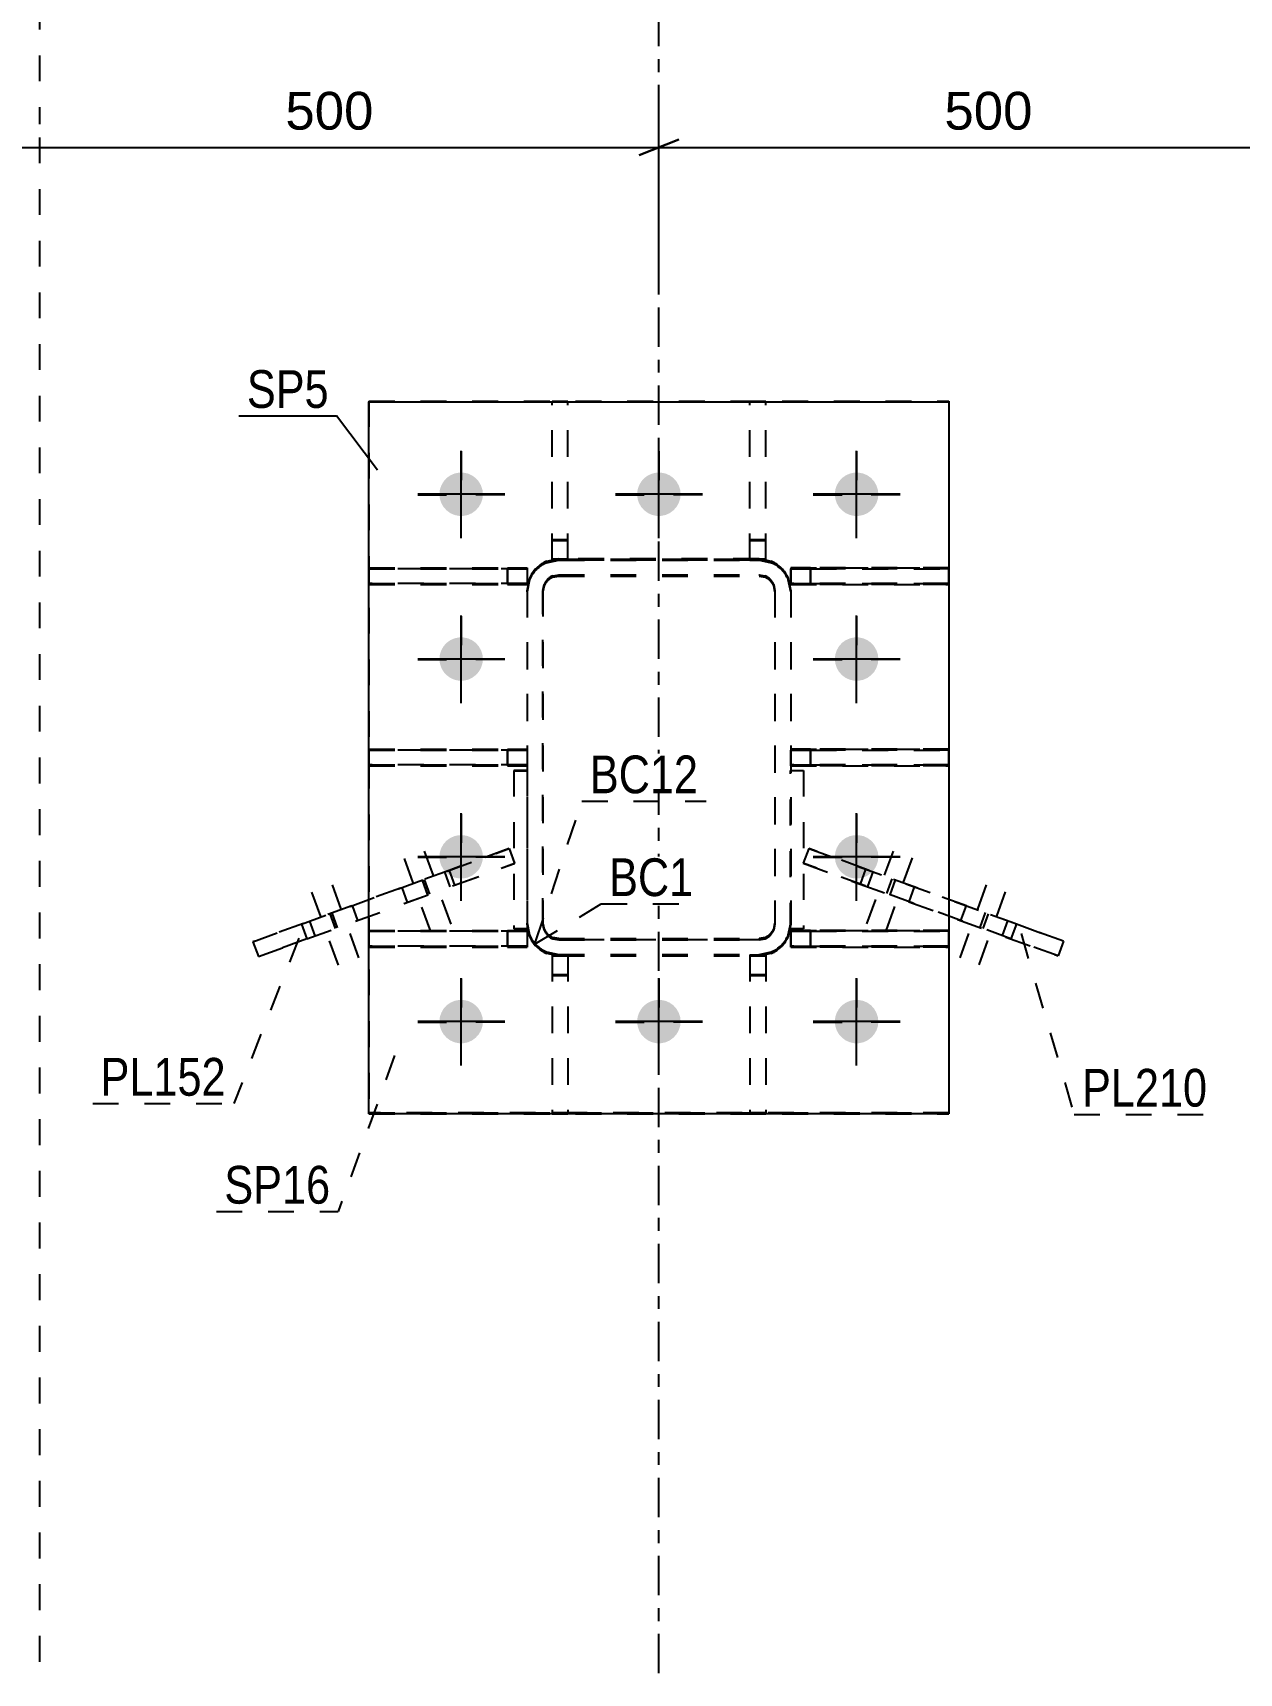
# Model space of a CAD drawing. Header units: millimetres. Extents: x -213 to 628, y -245 to 349.
# Drawn here: x 294.7 to 386.2, y 51 to 175.4 of the extents above; entities that cross this region are included whole.
import ezdxf

# ---------------------------------------------------------------- set-up
doc = ezdxf.new("R2010")
doc.units = ezdxf.units.MM
doc.linetypes.add('DXK_LINE_DOT2', pattern=[3.9198, 1.9599, -1.9599])
doc.linetypes.add('DXK_LINE_DOT3', pattern=[5.9187, 2.979, -0.9799, 0.9799, -0.9799])
doc.styles.add('Arial', font='arial.ttf', dxfattribs={"height": 0.2})
doc.styles.add('Arial Narrow', font='ARIALN.TTF', dxfattribs={"height": 0.2})

# ---------------------------------------------------------------- blocks, each defined once
blk = doc.blocks.new('Part-339279055-2179 - 2113')
at = {"color": 7, "linetype": 'DXK_LINE_DOT2'}
for p, q in [((334.09, 135.49), (334.09, 147.49)), ((334.09, 147.49), (335.29, 147.49)), ((335.29, 135.49), (335.29, 147.49)), ((334.09, 136.99), (335.29, 136.99)), ((334.09, 135.49), (335.29, 135.49)), ((335.29, 135.49), (334.09, 135.49)), ((334.09, 135.49), (334.09, 135.49)), ((335.29, 135.49), (335.29, 135.49))]:
    blk.add_line(p, q, dxfattribs=at)
blk = doc.blocks.new('Part-339279055-2183 - 2113')
at = {"color": 7, "linetype": 'DXK_LINE_DOT2'}
for p, q in [((334.09, 135.42), (334.09, 147.42)), ((335.29, 147.42), (334.09, 147.42)), ((335.29, 135.42), (335.29, 147.42)), ((334.09, 136.92), (335.29, 136.92)), ((334.09, 135.42), (334.09, 135.42)), ((334.09, 135.42), (335.29, 135.42)), ((334.09, 135.42), (335.29, 135.42)), ((335.29, 135.42), (335.29, 135.42))]:
    blk.add_line(p, q, dxfattribs=at)
blk = doc.blocks.new('Part-339279055-2188 - 2113')
at = {"color": 7, "linetype": 'DXK_LINE_DOT2'}
for p, q in [((295.19, 252.11), (295.19, 168.49)), ((295.19, 167.49), (295.19, 50.99))]:
    blk.add_line(p, q, dxfattribs=at)
at = {"color": 7, "linetype": 'DXK_LINE_DOT3'}
for p, q in [((342.19, 168.49), (342.19, 252.11)), ((342.19, 50.99), (342.19, 167.49))]:
    blk.add_line(p, q, dxfattribs=at)
blk = doc.blocks.new('Bolt-339279055-2189 - 2113')
at = {"linetype": 'Continuous'}
for points in [[(325.54, 140.42), (325.57, 140.77), (325.68, 141.09), (325.85, 141.39), (326.08, 141.65), (326.36, 141.85), (326.68, 141.99), (327.01, 142.06), (327.36, 142.06), (327.7, 141.99), (328.01, 141.85), (328.29, 141.65), (328.52, 141.39), (328.69, 141.09), (328.8, 140.77), (328.84, 140.42), (328.8, 140.08), (328.69, 139.75), (328.52, 139.45), (328.29, 139.2), (328.01, 138.99), (327.7, 138.85), (327.36, 138.78), (327.01, 138.78), (326.68, 138.85), (326.36, 138.99), (326.08, 139.2), (325.85, 139.45), (325.68, 139.75), (325.57, 140.08)], [(340.54, 140.42), (340.57, 140.77), (340.68, 141.09), (340.85, 141.39), (341.08, 141.65), (341.36, 141.85), (341.68, 141.99), (342.01, 142.06), (342.36, 142.06), (342.7, 141.99), (343.01, 141.85), (343.29, 141.65), (343.52, 141.39), (343.69, 141.09), (343.8, 140.77), (343.84, 140.42), (343.8, 140.08), (343.69, 139.75), (343.52, 139.45), (343.29, 139.2), (343.01, 138.99), (342.7, 138.85), (342.36, 138.78), (342.01, 138.78), (341.68, 138.85), (341.36, 138.99), (341.08, 139.2), (340.85, 139.45), (340.68, 139.75), (340.57, 140.08)], [(355.54, 140.42), (355.57, 140.77), (355.68, 141.09), (355.85, 141.39), (356.08, 141.65), (356.36, 141.85), (356.68, 141.99), (357.01, 142.06), (357.36, 142.06), (357.7, 141.99), (358.01, 141.85), (358.29, 141.65), (358.52, 141.39), (358.69, 141.09), (358.8, 140.77), (358.84, 140.42), (358.8, 140.08), (358.69, 139.75), (358.52, 139.45), (358.29, 139.2), (358.01, 138.99), (357.7, 138.85), (357.36, 138.78), (357.01, 138.78), (356.68, 138.85), (356.36, 138.99), (356.08, 139.2), (355.85, 139.45), (355.68, 139.75), (355.57, 140.08)], [(325.54, 127.92), (325.57, 128.27), (325.68, 128.59), (325.85, 128.89), (326.08, 129.15), (326.36, 129.35), (326.68, 129.49), (327.01, 129.56), (327.36, 129.56), (327.7, 129.49), (328.01, 129.35), (328.29, 129.15), (328.52, 128.89), (328.69, 128.59), (328.8, 128.27), (328.84, 127.92), (328.8, 127.58), (328.69, 127.25), (328.52, 126.95), (328.29, 126.7), (328.01, 126.49), (327.7, 126.35), (327.36, 126.28), (327.01, 126.28), (326.68, 126.35), (326.36, 126.49), (326.08, 126.7), (325.85, 126.95), (325.68, 127.25), (325.57, 127.58)], [(355.54, 127.92), (355.57, 128.27), (355.68, 128.59), (355.85, 128.89), (356.08, 129.15), (356.36, 129.35), (356.68, 129.49), (357.01, 129.56), (357.36, 129.56), (357.7, 129.49), (358.01, 129.35), (358.29, 129.15), (358.52, 128.89), (358.69, 128.59), (358.8, 128.27), (358.84, 127.92), (358.8, 127.58), (358.69, 127.25), (358.52, 126.95), (358.29, 126.7), (358.01, 126.49), (357.7, 126.35), (357.36, 126.28), (357.01, 126.28), (356.68, 126.35), (356.36, 126.49), (356.08, 126.7), (355.85, 126.95), (355.68, 127.25), (355.57, 127.58)], [(325.54, 112.92), (325.57, 113.27), (325.68, 113.59), (325.85, 113.89), (326.08, 114.15), (326.36, 114.35), (326.68, 114.49), (327.01, 114.56), (327.36, 114.56), (327.7, 114.49), (328.01, 114.35), (328.29, 114.15), (328.52, 113.89), (328.69, 113.59), (328.8, 113.27), (328.84, 112.92), (328.8, 112.58), (328.69, 112.25), (328.52, 111.95), (328.29, 111.7), (328.01, 111.49), (327.7, 111.35), (327.36, 111.28), (327.01, 111.28), (326.68, 111.35), (326.36, 111.49), (326.08, 111.7), (325.85, 111.95), (325.68, 112.25), (325.57, 112.58)], [(355.54, 112.92), (355.57, 113.27), (355.68, 113.59), (355.85, 113.89), (356.08, 114.15), (356.36, 114.35), (356.68, 114.49), (357.01, 114.56), (357.36, 114.56), (357.7, 114.49), (358.01, 114.35), (358.29, 114.15), (358.52, 113.89), (358.69, 113.59), (358.8, 113.27), (358.84, 112.92), (358.8, 112.58), (358.69, 112.25), (358.52, 111.95), (358.29, 111.7), (358.01, 111.49), (357.7, 111.35), (357.36, 111.28), (357.01, 111.28), (356.68, 111.35), (356.36, 111.49), (356.08, 111.7), (355.85, 111.95), (355.68, 112.25), (355.57, 112.58)], [(325.54, 100.42), (325.57, 100.77), (325.68, 101.09), (325.85, 101.39), (326.08, 101.65), (326.36, 101.85), (326.68, 101.99), (327.01, 102.06), (327.36, 102.06), (327.7, 101.99), (328.01, 101.85), (328.29, 101.65), (328.52, 101.39), (328.69, 101.09), (328.8, 100.77), (328.84, 100.42), (328.8, 100.08), (328.69, 99.75), (328.52, 99.45), (328.29, 99.2), (328.01, 98.99), (327.7, 98.85), (327.36, 98.78), (327.01, 98.78), (326.68, 98.85), (326.36, 98.99), (326.08, 99.2), (325.85, 99.45), (325.68, 99.75), (325.57, 100.08)], [(340.54, 100.42), (340.57, 100.77), (340.68, 101.09), (340.85, 101.39), (341.08, 101.65), (341.36, 101.85), (341.68, 101.99), (342.01, 102.06), (342.36, 102.06), (342.7, 101.99), (343.01, 101.85), (343.29, 101.65), (343.52, 101.39), (343.69, 101.09), (343.8, 100.77), (343.84, 100.42), (343.8, 100.08), (343.69, 99.75), (343.52, 99.45), (343.29, 99.2), (343.01, 98.99), (342.7, 98.85), (342.36, 98.78), (342.01, 98.78), (341.68, 98.85), (341.36, 98.99), (341.08, 99.2), (340.85, 99.45), (340.68, 99.75), (340.57, 100.08)], [(355.54, 100.42), (355.57, 100.77), (355.68, 101.09), (355.85, 101.39), (356.08, 101.65), (356.36, 101.85), (356.68, 101.99), (357.01, 102.06), (357.36, 102.06), (357.7, 101.99), (358.01, 101.85), (358.29, 101.65), (358.52, 101.39), (358.69, 101.09), (358.8, 100.77), (358.84, 100.42), (358.8, 100.08), (358.69, 99.75), (358.52, 99.45), (358.29, 99.2), (358.01, 98.99), (357.7, 98.85), (357.36, 98.78), (357.01, 98.78), (356.68, 98.85), (356.36, 98.99), (356.08, 99.2), (355.85, 99.45), (355.68, 99.75), (355.57, 100.08)]]:
    blk.add_hatch(color=1, dxfattribs=at).paths.add_polyline_path(points)
at = {"color": 1, "linetype": 'Continuous'}
for p, q in [((327.19, 137.12), (327.19, 143.72)), ((342.19, 137.12), (342.19, 143.72)), ((357.19, 137.12), (357.19, 143.72)), ((330.49, 140.42), (323.89, 140.42)), ((345.49, 140.42), (338.89, 140.42)), ((360.49, 140.42), (353.89, 140.42)), ((327.19, 124.62), (327.19, 131.22)), ((357.19, 124.62), (357.19, 131.22)), ((330.49, 127.92), (323.89, 127.92)), ((360.49, 127.92), (353.89, 127.92)), ((327.19, 109.62), (327.19, 116.22)), ((357.19, 109.62), (357.19, 116.22)), ((330.49, 112.92), (323.89, 112.92)), ((360.49, 112.92), (353.89, 112.92)), ((327.19, 97.12), (327.19, 103.72)), ((342.19, 97.12), (342.19, 103.72)), ((357.19, 97.12), (357.19, 103.72)), ((330.49, 100.42), (323.89, 100.42)), ((345.49, 100.42), (338.89, 100.42)), ((360.49, 100.42), (353.89, 100.42))]:
    blk.add_line(p, q, dxfattribs=at)
blk = doc.blocks.new('Bolt-339279055-2191 - 2113')
at = {"color": 1, "linetype": 'Continuous'}
for p, q in [((327.19, 143.68), (327.19, 141.48)), ((342.19, 143.68), (342.19, 141.48)), ((357.19, 143.68), (357.19, 141.48)), ((323.89, 140.38), (326.08, 140.38)), ((330.49, 140.38), (328.29, 140.38)), ((338.89, 140.38), (341.08, 140.38)), ((345.49, 140.38), (343.29, 140.38)), ((353.89, 140.38), (356.08, 140.38)), ((360.49, 140.38), (358.29, 140.38)), ((327.19, 137.08), (327.19, 139.27)), ((342.19, 137.08), (342.19, 139.27)), ((357.19, 137.08), (357.19, 139.27)), ((327.19, 131.18), (327.19, 128.98)), ((357.19, 131.18), (357.19, 128.98)), ((323.89, 127.88), (326.08, 127.88)), ((330.49, 127.88), (328.29, 127.88)), ((353.89, 127.88), (356.08, 127.88)), ((360.49, 127.88), (358.29, 127.88)), ((327.19, 124.58), (327.19, 126.77)), ((357.19, 124.58), (357.19, 126.77)), ((327.19, 116.18), (327.19, 113.98)), ((357.19, 116.18), (357.19, 113.98)), ((323.89, 112.88), (326.08, 112.88)), ((330.49, 112.88), (328.29, 112.88)), ((353.89, 112.88), (356.08, 112.88)), ((360.49, 112.88), (358.29, 112.88)), ((327.19, 109.58), (327.19, 111.77)), ((357.19, 109.58), (357.19, 111.77)), ((327.19, 103.68), (327.19, 101.48)), ((342.19, 103.68), (342.19, 101.48)), ((357.19, 103.68), (357.19, 101.48)), ((323.89, 100.38), (326.08, 100.38)), ((330.49, 100.38), (328.29, 100.38)), ((338.89, 100.38), (341.08, 100.38)), ((345.49, 100.38), (343.29, 100.38)), ((353.89, 100.38), (356.08, 100.38)), ((360.49, 100.38), (358.29, 100.38)), ((327.19, 97.08), (327.19, 99.27)), ((342.19, 97.08), (342.19, 99.27)), ((357.19, 97.08), (357.19, 99.27))]:
    blk.add_line(p, q, dxfattribs=at)
blk = doc.blocks.new('Part-339279055-2206 - 2113')
at = {"color": 7, "linetype": 'DXK_LINE_DOT2'}
for p, q in [((352.19, 133.57), (352.19, 134.77)), ((352.19, 134.77), (353.69, 134.77)), ((364.19, 134.77), (352.19, 134.77)), ((353.69, 133.57), (353.69, 134.77)), ((353.69, 134.77), (364.19, 134.77)), ((364.19, 133.57), (364.19, 134.77)), ((353.69, 133.57), (352.19, 133.57)), ((352.19, 133.57), (352.19, 133.57)), ((352.19, 133.57), (364.19, 133.57)), ((364.19, 133.57), (353.69, 133.57))]:
    blk.add_line(p, q, dxfattribs=at)
blk = doc.blocks.new('Part-339279055-2211 - 2113')
at = {"color": 7, "linetype": 'DXK_LINE_DOT2'}
for p, q in [((332.19, 121.02), (320.19, 121.02)), ((320.19, 121.02), (330.69, 121.02)), ((320.19, 121.02), (320.19, 119.82)), ((330.69, 121.02), (332.19, 121.02)), ((330.69, 121.02), (330.69, 119.82)), ((332.19, 121.02), (332.19, 121.02)), ((332.19, 121.02), (332.19, 119.82)), ((320.19, 119.82), (332.19, 119.82)), ((320.19, 119.82), (330.69, 119.82)), ((330.69, 119.82), (332.19, 119.82))]:
    blk.add_line(p, q, dxfattribs=at)
blk = doc.blocks.new('Part-339279055-2216 - 2113')
at = {"color": 7, "linetype": 'DXK_LINE_DOT2'}
for p, q in [((334.59, 135.52), (333.67, 135.33)), ((333.67, 135.31), (334.59, 135.49)), ((334.59, 135.49), (334.59, 135.52)), ((349.79, 135.52), (334.59, 135.52)), ((334.59, 135.49), (349.79, 135.49)), ((349.79, 135.49), (349.79, 135.52)), ((350.29, 135.42), (349.79, 135.52)), ((349.79, 135.49), (350.71, 135.31)), ((350.71, 135.33), (350.29, 135.42)), ((332.37, 134.03), (332.19, 133.12)), ((332.19, 133.09), (332.37, 134.01)), ((333.39, 133.12), (333.48, 133.58)), ((333.48, 133.55), (333.39, 133.09)), ((333.48, 133.55), (333.48, 133.58)), ((334.13, 134.22), (334.59, 134.32)), ((334.59, 134.29), (334.13, 134.2)), ((334.59, 134.29), (334.59, 134.32)), ((334.59, 134.32), (349.79, 134.32)), ((334.59, 134.29), (349.79, 134.29)), ((349.79, 134.29), (349.79, 134.32)), ((349.79, 134.32), (350.25, 134.22)), ((350.25, 134.2), (349.79, 134.29)), ((350.9, 133.55), (350.9, 133.58)), ((350.9, 133.58), (350.99, 133.12)), ((350.99, 133.09), (350.9, 133.55)), ((352.19, 133.12), (352, 134.03)), ((352, 134.01), (352.19, 133.09)), ((332.19, 133.12), (332.19, 107.89)), ((333.39, 133.12), (333.39, 107.89)), ((350.99, 133.12), (350.99, 107.89)), ((352.19, 133.12), (352.19, 107.89)), ((332.19, 107.92), (332.37, 107)), ((332.37, 106.97), (332.19, 107.89)), ((333.48, 107.46), (333.39, 107.92)), ((333.39, 107.89), (333.48, 107.43)), ((350.99, 107.92), (350.9, 107.46)), ((350.9, 107.43), (350.99, 107.89)), ((352, 107), (352.19, 107.92)), ((352.19, 107.89), (352, 106.97)), ((332.37, 106.97), (332.37, 107)), ((334.59, 106.72), (334.13, 106.81)), ((334.13, 106.78), (334.59, 106.69)), ((334.59, 106.69), (334.59, 106.72)), ((334.59, 106.72), (349.79, 106.72)), ((334.59, 106.69), (349.79, 106.69)), ((350.25, 106.81), (349.79, 106.72)), ((349.79, 106.69), (350.25, 106.78)), ((349.79, 106.69), (349.79, 106.72)), ((352, 106.97), (352, 107)), ((333.67, 105.7), (334.59, 105.52)), ((334.59, 105.49), (333.67, 105.67)), ((334.59, 105.49), (334.59, 105.52)), ((334.59, 105.52), (349.79, 105.52)), ((334.59, 105.49), (349.79, 105.49)), ((349.79, 105.52), (350.71, 105.7)), ((350.29, 105.59), (349.79, 105.49)), ((349.79, 105.49), (349.79, 105.52)), ((350.71, 105.67), (350.29, 105.59))]:
    blk.add_line(p, q, dxfattribs=at)
at = {"color": 7, "linetype": 'DXK_LINE_DOT3'}
blk.add_line((342.19, 120.49), (342.19, 120.52), dxfattribs=at)
at = {"color": 7, "linetype": 'DXK_LINE_DOT2'}
for centre, radius, start, end in [((334.59, 133.12), 2.4, 112.5, 157.5), ((334.59, 133.09), 2.4, 112.5, 157.5), ((349.79, 133.12), 2.4, 22.5, 67.5), ((349.79, 133.09), 2.4, 22.5, 67.5), ((334.59, 133.12), 1.2, 112.5, 157.5), ((334.59, 133.09), 1.2, 112.5, 157.5), ((349.79, 133.12), 1.2, 22.5, 67.5), ((349.79, 133.09), 1.2, 22.5, 67.5), ((334.59, 107.92), 1.2, 202.5, 247.5), ((334.59, 107.89), 1.2, 202.5, 247.5), ((349.79, 107.92), 1.2, 292.5, 337.5), ((349.79, 107.89), 1.2, 292.5, 337.5), ((334.59, 107.92), 2.4, 202.5, 247.5), ((334.59, 107.89), 2.4, 202.5, 247.5), ((349.79, 107.92), 2.4, 292.5, 337.5), ((349.79, 107.89), 2.4, 292.5, 337.5)]:
    blk.add_arc(centre, radius, start, end, dxfattribs=at)
blk = doc.blocks.new('Part-339279055-2173 - 2113')
at = {"color": 7, "linetype": 'DXK_LINE_DOT2'}
for p, q in [((353.69, 134.84), (352.19, 134.84)), ((352.19, 134.84), (352.19, 134.84)), ((352.19, 134.84), (364.19, 134.84)), ((352.19, 134.84), (352.19, 133.64)), ((364.19, 134.84), (353.69, 134.84)), ((353.69, 134.84), (353.69, 133.64)), ((364.19, 134.84), (364.19, 133.64)), ((352.19, 133.64), (353.69, 133.64)), ((364.19, 133.64), (352.19, 133.64)), ((353.69, 133.64), (364.19, 133.64))]:
    blk.add_line(p, q, dxfattribs=at)
blk = doc.blocks.new('Part-339279055-2174 - 2113')
at = {"color": 7, "linetype": 'DXK_LINE_DOT2'}
for p, q in [((353.69, 107.34), (352.19, 107.34)), ((352.19, 107.34), (352.19, 107.34)), ((352.19, 107.34), (364.19, 107.34)), ((352.19, 107.34), (352.19, 106.14)), ((364.19, 107.34), (353.69, 107.34)), ((353.69, 107.34), (353.69, 106.14)), ((364.19, 107.34), (364.19, 106.14)), ((352.19, 106.14), (353.69, 106.14)), ((364.19, 106.14), (352.19, 106.14)), ((353.69, 106.14), (364.19, 106.14))]:
    blk.add_line(p, q, dxfattribs=at)
blk = doc.blocks.new('Part-339279055-2175 - 2113')
at = {"color": 7, "linetype": 'DXK_LINE_DOT2'}
for p, q in [((353.69, 121.09), (352.19, 121.09)), ((352.19, 121.09), (352.19, 121.09)), ((352.19, 121.09), (364.19, 121.09)), ((352.19, 121.09), (352.19, 119.89)), ((364.19, 121.09), (353.69, 121.09)), ((353.69, 121.09), (353.69, 119.89)), ((364.19, 121.09), (364.19, 119.89)), ((352.19, 119.89), (353.69, 119.89)), ((364.19, 119.89), (352.19, 119.89)), ((353.69, 119.89), (364.19, 119.89))]:
    blk.add_line(p, q, dxfattribs=at)
blk = doc.blocks.new('Part-339279055-2176 - 2113')
at = {"color": 7, "linetype": 'DXK_LINE_DOT2'}
for p, q in [((320.19, 133.64), (320.19, 134.84)), ((320.19, 134.84), (332.19, 134.84)), ((320.19, 134.84), (330.69, 134.84)), ((330.69, 133.64), (330.69, 134.84)), ((330.69, 134.84), (332.19, 134.84)), ((332.19, 134.84), (332.19, 133.64)), ((332.19, 133.64), (320.19, 133.64)), ((320.19, 133.64), (330.69, 133.64)), ((330.69, 133.64), (332.19, 133.64)), ((332.19, 133.64), (332.19, 133.64))]:
    blk.add_line(p, q, dxfattribs=at)
blk = doc.blocks.new('Part-339279055-2177 - 2113')
at = {"color": 7, "linetype": 'DXK_LINE_DOT2'}
for p, q in [((320.19, 106.14), (320.19, 107.34)), ((320.19, 107.34), (332.19, 107.34)), ((320.19, 107.34), (330.69, 107.34)), ((330.69, 106.14), (330.69, 107.34)), ((330.69, 107.34), (332.19, 107.34)), ((332.19, 107.34), (332.19, 106.14)), ((332.19, 106.14), (320.19, 106.14)), ((320.19, 106.14), (330.69, 106.14)), ((330.69, 106.14), (332.19, 106.14)), ((332.19, 106.14), (332.19, 106.14))]:
    blk.add_line(p, q, dxfattribs=at)
blk = doc.blocks.new('Part-339279055-2178 - 2113')
at = {"color": 7, "linetype": 'DXK_LINE_DOT2'}
for p, q in [((320.19, 119.89), (320.19, 121.09)), ((320.19, 121.09), (332.19, 121.09)), ((320.19, 121.09), (330.69, 121.09)), ((330.69, 119.89), (330.69, 121.09)), ((330.69, 121.09), (332.19, 121.09)), ((332.19, 121.09), (332.19, 119.89)), ((332.19, 119.89), (320.19, 119.89)), ((320.19, 119.89), (330.69, 119.89)), ((330.69, 119.89), (332.19, 119.89)), ((332.19, 119.89), (332.19, 119.89))]:
    blk.add_line(p, q, dxfattribs=at)
blk = doc.blocks.new('Part-339279055-2180 - 2113')
at = {"color": 7, "linetype": 'DXK_LINE_DOT2'}
for p, q in [((349.09, 135.49), (349.09, 147.49)), ((349.09, 147.49), (350.29, 147.49)), ((350.29, 135.49), (350.29, 147.49)), ((349.09, 136.99), (350.29, 136.99)), ((349.09, 135.49), (350.29, 135.49)), ((350.29, 135.49), (349.09, 135.49)), ((349.09, 135.49), (349.09, 135.49)), ((350.29, 135.49), (350.29, 135.49))]:
    blk.add_line(p, q, dxfattribs=at)
blk = doc.blocks.new('Part-339279055-2181 - 2113')
at = {"color": 7, "linetype": 'DXK_LINE_DOT2'}
for p, q in [((334.09, 105.49), (334.09, 105.49)), ((334.09, 105.49), (334.09, 93.49)), ((334.09, 105.49), (335.29, 105.49)), ((334.09, 105.49), (335.29, 105.49)), ((335.29, 105.49), (335.29, 105.49)), ((335.29, 105.49), (335.29, 93.49)), ((334.09, 103.99), (335.29, 103.99)), ((335.29, 93.49), (334.09, 93.49))]:
    blk.add_line(p, q, dxfattribs=at)
blk = doc.blocks.new('Part-339279055-2182 - 2113')
at = {"color": 7, "linetype": 'DXK_LINE_DOT2'}
for p, q in [((349.09, 105.49), (349.09, 105.49)), ((349.09, 105.49), (349.09, 93.49)), ((349.09, 105.49), (350.29, 105.49)), ((349.09, 105.49), (350.29, 105.49)), ((350.29, 105.49), (350.29, 105.49)), ((350.29, 105.49), (350.29, 93.49)), ((349.09, 103.99), (350.29, 103.99)), ((350.29, 93.49), (349.09, 93.49))]:
    blk.add_line(p, q, dxfattribs=at)
blk = doc.blocks.new('Part-339279055-2203 - 2113')
at = {"color": 7, "linetype": 'DXK_LINE_DOT2'}
for p, q in [((349.09, 135.42), (349.09, 147.42)), ((350.29, 147.42), (349.09, 147.42)), ((350.29, 135.42), (350.29, 147.42)), ((349.09, 136.92), (350.29, 136.92)), ((349.09, 135.42), (349.09, 135.42)), ((349.09, 135.42), (350.29, 135.42)), ((349.09, 135.42), (350.29, 135.42)), ((350.29, 135.42), (350.29, 135.42))]:
    blk.add_line(p, q, dxfattribs=at)
blk = doc.blocks.new('Part-339279055-2204 - 2113')
at = {"color": 7, "linetype": 'DXK_LINE_DOT2'}
for p, q in [((334.09, 105.42), (335.29, 105.42)), ((335.29, 105.42), (334.09, 105.42)), ((334.09, 105.42), (334.09, 105.42)), ((334.09, 105.42), (334.09, 93.42)), ((335.29, 105.42), (335.29, 105.42)), ((335.29, 105.42), (335.29, 93.42)), ((334.09, 103.92), (335.29, 103.92)), ((334.09, 93.42), (335.29, 93.42))]:
    blk.add_line(p, q, dxfattribs=at)
blk = doc.blocks.new('Part-339279055-2205 - 2113')
at = {"color": 7, "linetype": 'DXK_LINE_DOT2'}
for p, q in [((349.09, 105.42), (350.29, 105.42)), ((350.29, 105.42), (349.09, 105.42)), ((349.09, 105.42), (349.09, 105.42)), ((349.09, 105.42), (349.09, 93.42)), ((350.29, 105.42), (350.29, 105.42)), ((350.29, 105.42), (350.29, 93.42)), ((349.09, 103.92), (350.29, 103.92)), ((349.09, 93.42), (350.29, 93.42))]:
    blk.add_line(p, q, dxfattribs=at)
blk = doc.blocks.new('Part-339279055-2207 - 2113')
at = {"color": 7, "linetype": 'DXK_LINE_DOT2'}
for p, q in [((352.19, 106.07), (352.19, 107.27)), ((352.19, 107.27), (353.69, 107.27)), ((364.19, 107.27), (352.19, 107.27)), ((353.69, 106.07), (353.69, 107.27)), ((353.69, 107.27), (364.19, 107.27)), ((364.19, 106.07), (364.19, 107.27)), ((353.69, 106.07), (352.19, 106.07)), ((352.19, 106.07), (352.19, 106.07)), ((352.19, 106.07), (364.19, 106.07)), ((364.19, 106.07), (353.69, 106.07))]:
    blk.add_line(p, q, dxfattribs=at)
blk = doc.blocks.new('Part-339279055-2208 - 2113')
at = {"color": 7, "linetype": 'DXK_LINE_DOT2'}
for p, q in [((352.19, 119.82), (352.19, 121.02)), ((352.19, 121.02), (353.69, 121.02)), ((364.19, 121.02), (352.19, 121.02)), ((353.69, 119.82), (353.69, 121.02)), ((353.69, 121.02), (364.19, 121.02)), ((364.19, 119.82), (364.19, 121.02)), ((353.69, 119.82), (352.19, 119.82)), ((352.19, 119.82), (352.19, 119.82)), ((352.19, 119.82), (364.19, 119.82)), ((364.19, 119.82), (353.69, 119.82))]:
    blk.add_line(p, q, dxfattribs=at)
blk = doc.blocks.new('Part-339279055-2209 - 2113')
at = {"color": 7, "linetype": 'DXK_LINE_DOT2'}
for p, q in [((332.19, 134.77), (320.19, 134.77)), ((320.19, 134.77), (330.69, 134.77)), ((320.19, 134.77), (320.19, 133.57)), ((330.69, 134.77), (332.19, 134.77)), ((330.69, 134.77), (330.69, 133.57)), ((332.19, 134.77), (332.19, 134.77)), ((332.19, 134.77), (332.19, 133.57)), ((320.19, 133.57), (332.19, 133.57)), ((320.19, 133.57), (330.69, 133.57)), ((330.69, 133.57), (332.19, 133.57))]:
    blk.add_line(p, q, dxfattribs=at)
blk = doc.blocks.new('Part-339279055-2210 - 2113')
at = {"color": 7, "linetype": 'DXK_LINE_DOT2'}
for p, q in [((332.19, 107.27), (320.19, 107.27)), ((320.19, 107.27), (330.69, 107.27)), ((320.19, 107.27), (320.19, 106.07)), ((330.69, 107.27), (332.19, 107.27)), ((330.69, 107.27), (330.69, 106.07)), ((332.19, 107.27), (332.19, 107.27)), ((332.19, 107.27), (332.19, 106.07)), ((320.19, 106.07), (332.19, 106.07)), ((320.19, 106.07), (330.69, 106.07)), ((330.69, 106.07), (332.19, 106.07))]:
    blk.add_line(p, q, dxfattribs=at)
blk = doc.blocks.new('Part-339279055-2213 - 2113')
at = {"color": 7, "linetype": 'DXK_LINE_DOT2'}
for p, q in [((320.19, 147.49), (320.19, 93.49)), ((320.19, 147.49), (364.19, 147.49)), ((320.19, 147.49), (364.19, 147.49)), ((364.19, 147.49), (364.19, 93.49)), ((320.19, 93.49), (320.19, 93.49)), ((320.19, 93.49), (364.19, 93.49)), ((364.19, 93.49), (320.19, 93.49)), ((364.19, 93.49), (364.19, 93.49))]:
    blk.add_line(p, q, dxfattribs=at)
blk = doc.blocks.new('Part-339279055-2215 - 2113')
at = {"color": 2, "linetype": 'Continuous'}
for p, q in [((320.19, 93.42), (320.19, 147.42)), ((320.19, 147.42), (364.19, 147.42)), ((364.19, 147.42), (364.19, 93.42)), ((320.19, 93.42), (320.19, 93.42)), ((364.19, 93.42), (320.19, 93.42)), ((364.19, 93.42), (364.19, 93.42))]:
    blk.add_line(p, q, dxfattribs=at)
at = {"color": 7, "linetype": 'DXK_LINE_DOT2'}
for p, q in [((320.19, 147.42), (364.19, 147.42)), ((320.19, 93.42), (364.19, 93.42)), ((320.19, 93.42), (320.19, 93.42)), ((364.19, 93.42), (364.19, 93.42))]:
    blk.add_line(p, q, dxfattribs=at)
blk = doc.blocks.new('Part-339279055-2234 - 2113')
at = {"color": 7, "linetype": 'DXK_LINE_DOT2'}
for p, q in [((334.59, 135.42), (333.67, 135.24)), ((333.67, 135.23), (334.59, 135.41)), ((334.59, 135.42), (349.79, 135.42)), ((334.59, 135.41), (334.59, 135.42)), ((349.79, 135.41), (334.59, 135.41)), ((349.79, 135.42), (349.79, 135.41)), ((350.71, 135.24), (349.79, 135.42)), ((349.79, 135.41), (350.71, 135.23)), ((332.37, 133.94), (332.19, 133.02)), ((332.19, 133.01), (332.37, 133.93)), ((333.39, 133.02), (333.48, 133.48)), ((333.48, 133.47), (333.39, 133.01)), ((333.48, 133.47), (333.48, 133.48)), ((334.13, 134.13), (334.59, 134.22)), ((334.59, 134.21), (334.13, 134.12)), ((334.59, 134.22), (334.59, 134.21)), ((334.59, 134.22), (349.79, 134.22)), ((334.59, 134.21), (349.79, 134.21)), ((349.79, 134.21), (349.79, 134.22)), ((349.79, 134.22), (350.25, 134.13)), ((350.25, 134.12), (349.79, 134.21)), ((350.9, 133.47), (350.9, 133.48)), ((350.9, 133.48), (350.99, 133.02)), ((350.99, 133.01), (350.9, 133.47)), ((352.19, 133.02), (352, 133.94)), ((352, 133.93), (352.19, 133.01)), ((332.19, 133.02), (332.19, 107.81)), ((333.39, 133.01), (333.39, 133.02)), ((333.39, 107.81), (333.39, 133.02)), ((350.99, 133.01), (350.99, 133.02)), ((350.99, 133.02), (350.99, 107.81)), ((352.19, 133.02), (352.19, 107.81)), ((332.19, 107.82), (332.37, 106.9)), ((332.37, 106.9), (332.19, 107.81)), ((333.39, 107.82), (333.39, 107.81)), ((333.48, 107.36), (333.39, 107.82)), ((333.39, 107.81), (333.48, 107.35)), ((350.99, 107.82), (350.9, 107.36)), ((350.9, 107.35), (350.99, 107.81)), ((350.99, 107.81), (350.99, 107.82)), ((352, 106.9), (352.19, 107.82)), ((352.19, 107.81), (352, 106.9)), ((332.37, 106.9), (332.37, 106.9)), ((334.59, 106.62), (334.13, 106.71)), ((334.13, 106.7), (334.59, 106.61)), ((334.59, 106.61), (334.59, 106.62)), ((334.59, 106.62), (349.79, 106.62)), ((349.79, 106.61), (334.59, 106.61)), ((350.25, 106.71), (349.79, 106.62)), ((349.79, 106.61), (350.25, 106.7)), ((349.79, 106.62), (349.79, 106.61)), ((352, 106.9), (352, 106.9)), ((334.59, 105.41), (333.67, 105.6)), ((333.67, 105.6), (334.59, 105.42)), ((334.59, 105.42), (349.79, 105.42)), ((334.59, 105.42), (334.59, 105.41)), ((334.59, 105.41), (349.79, 105.41)), ((350.71, 105.6), (349.79, 105.41)), ((349.79, 105.42), (350.71, 105.6)), ((349.79, 105.41), (349.79, 105.42))]:
    blk.add_line(p, q, dxfattribs=at)
at = {"color": 7, "linetype": 'DXK_LINE_DOT3'}
blk.add_line((342.19, 120.4), (342.19, 120.42), dxfattribs=at)
at = {"color": 7, "linetype": 'DXK_LINE_DOT2'}
for centre, radius, start, end in [((334.59, 133.02), 2.4, 112.5, 157.5), ((334.59, 133.01), 2.4, 112.5, 157.5), ((349.79, 133.02), 2.4, 22.5, 67.5), ((349.79, 133.01), 2.4, 22.5, 67.5), ((334.59, 133.02), 1.2, 112.5, 157.5), ((334.59, 133.01), 1.2, 112.5, 157.5), ((349.79, 133.02), 1.2, 22.5, 67.5), ((349.79, 133.01), 1.2, 22.5, 67.5), ((334.59, 107.82), 1.2, 202.5, 247.5), ((334.59, 107.81), 1.2, 202.5, 247.5), ((349.79, 107.82), 1.2, 292.5, 337.5), ((349.79, 107.81), 1.2, 292.5, 337.5), ((334.59, 107.81), 2.4, 202.5, 247.5), ((334.59, 107.82), 2.4, 202.5, 247.5), ((349.79, 107.81), 2.4, 292.5, 337.5), ((349.79, 107.82), 2.4, 292.5, 337.5)]:
    blk.add_arc(centre, radius, start, end, dxfattribs=at)
blk = doc.blocks.new('Part-339279055-2295 - 2113')
at = {"color": 7, "linetype": 'DXK_LINE_DOT2'}
for p, q in [((315.07, 107.82), (330.83, 113.55)), ((330.83, 113.55), (326.27, 111.89)), ((330.83, 113.55), (330.83, 113.55)), ((330.83, 113.55), (331.24, 112.43)), ((330.83, 113.55), (331.24, 112.42)), ((315.48, 106.69), (331.24, 112.43)), ((326.68, 110.76), (331.24, 112.42)), ((331.24, 112.42), (331.24, 112.43)), ((326.27, 111.89), (311.39, 106.48)), ((311.8, 105.35), (326.68, 110.76)), ((326.27, 111.89), (326.68, 110.76)), ((311.39, 106.48), (315.07, 107.82)), ((315.07, 107.82), (315.48, 106.69)), ((311.39, 106.48), (311.8, 105.35)), ((315.48, 106.69), (311.8, 105.35))]:
    blk.add_line(p, q, dxfattribs=at)
blk = doc.blocks.new('Part-339279055-2300 - 2113')
at = {"color": 7, "linetype": 'DXK_LINE_DOT2'}
for p, q in [((332.19, 119.46), (331.19, 119.46)), ((331.19, 119.46), (331.19, 107.45)), ((331.19, 119.45), (332.19, 119.45)), ((332.19, 119.46), (332.19, 107.45)), ((331.19, 107.46), (332.19, 107.46)), ((332.19, 107.45), (331.19, 107.45))]:
    blk.add_line(p, q, dxfattribs=at)
blk = doc.blocks.new('Bolt-339279055-2301 - 2113')
at = {"color": 1, "linetype": 'DXK_LINE_DOT2'}
for p, q in [((324.39, 113.34), (326.95, 106.29)), ((322.85, 112.78), (325.41, 105.73)), ((317.39, 110.79), (319.95, 103.74)), ((324.22, 111.15), (324.63, 110.02)), ((324.37, 111.2), (324.79, 110.08)), ((325.92, 111.77), (326.33, 110.64)), ((315.84, 110.23), (318.41, 103.18)), ((322.68, 110.59), (323.09, 109.46)), ((317.22, 108.6), (317.63, 107.48)), ((317.37, 108.66), (317.78, 107.53)), ((318.91, 109.22), (319.32, 108.09)), ((315.68, 108.04), (316.09, 106.92))]:
    blk.add_line(p, q, dxfattribs=at)
blk = doc.blocks.new('Part-339279055-2307 - 2113')
at = {"color": 7, "linetype": 'DXK_LINE_DOT2'}
for p, q in [((353.55, 113.56), (353.14, 112.43)), ((353.55, 113.56), (353.14, 112.43)), ((353.55, 113.56), (353.55, 113.56)), ((353.55, 113.56), (369.31, 107.83)), ((357.87, 111.98), (353.55, 113.56)), ((353.14, 112.43), (353.14, 112.43)), ((368.9, 106.7), (353.14, 112.43)), ((353.14, 112.43), (357.46, 110.85)), ((357.87, 111.98), (357.46, 110.85)), ((357.46, 110.85), (372.47, 105.4)), ((372.88, 106.52), (357.87, 111.98)), ((369.31, 107.83), (368.9, 106.7)), ((369.31, 107.83), (372.88, 106.52)), ((372.47, 105.4), (368.9, 106.7)), ((372.88, 106.52), (372.47, 105.4))]:
    blk.add_line(p, q, dxfattribs=at)
blk = doc.blocks.new('Part-339279055-2312 - 2113')
at = {"color": 7, "linetype": 'DXK_LINE_DOT2'}
for p, q in [((352.17, 119.46), (353.17, 119.46)), ((352.17, 107.46), (352.17, 119.46)), ((352.17, 119.46), (353.17, 119.46)), ((353.17, 119.46), (353.17, 107.46)), ((353.17, 107.46), (352.17, 107.46)), ((353.17, 107.46), (352.17, 107.46))]:
    blk.add_line(p, q, dxfattribs=at)
blk = doc.blocks.new('Bolt-339279055-2313 - 2113')
at = {"color": 1, "linetype": 'DXK_LINE_DOT2'}
for p, q in [((359.95, 113.36), (357.39, 106.31)), ((361.4, 112.83), (358.84, 105.78)), ((358.42, 111.78), (358.01, 110.66)), ((359.87, 111.26), (359.46, 110.13)), ((360.12, 111.17), (359.7, 110.04)), ((367.02, 110.79), (364.45, 103.74)), ((361.56, 110.64), (361.15, 109.51)), ((368.46, 110.26), (365.9, 103.21)), ((365.49, 109.22), (365.08, 108.09)), ((366.94, 108.69), (366.53, 107.56)), ((367.18, 108.6), (366.77, 107.47)), ((368.63, 108.07), (368.22, 106.94))]:
    blk.add_line(p, q, dxfattribs=at)
blk = doc.blocks.new('StraightDimension-339279055-29954 - 2113')
at = {"color": 7, "linetype": 'Continuous'}
for p, q in [((342.19, 155.65), (342.19, 169.58)), ((392.19, 137.52), (392.19, 169.58)), ((343.69, 167.33), (340.69, 166.13)), ((390.69, 166.13), (393.69, 167.33)), ((342.19, 166.73), (392.19, 166.73))]:
    blk.add_line(p, q, dxfattribs=at)
at = {"color": 0}
blk.add_wipeout([(371.12, 167.48), (371.12, 171.68), (363.25, 171.68), (363.25, 167.48)], dxfattribs=at)
at = {"color": 3, "style": 'Arial'}
blk.add_text('500', height=2.865, dxfattribs=at).set_placement((363.85, 168.08))
blk = doc.blocks.new('StraightDimension-339279055-29955 - 2113')
at = {"color": 7, "linetype": 'Continuous'}
for p, q in [((292.19, 121.01), (292.19, 169.58)), ((342.19, 155.65), (342.19, 169.58)), ((293.69, 167.33), (290.69, 166.13)), ((340.69, 166.13), (343.69, 167.33)), ((292.19, 166.73), (342.19, 166.73))]:
    blk.add_line(p, q, dxfattribs=at)
at = {"color": 0}
blk.add_wipeout([(321.12, 167.48), (321.12, 171.68), (313.25, 171.68), (313.25, 167.48)], dxfattribs=at)
at = {"color": 3, "style": 'Arial'}
blk.add_text('500', height=2.865, dxfattribs=at).set_placement((313.85, 168.08))
blk = doc.blocks.new('Mark-339279055-24161 - 2113')
at = {"color": 0}
blk.add_wipeout([(317.14, 146.97), (317.14, 149.97), (310.93, 149.97), (310.93, 146.97)], dxfattribs=at)
blk.add_wipeout([(317.14, 146.97), (317.14, 149.97), (310.93, 149.97), (310.93, 146.97)], dxfattribs=at)
at = {"color": 30, "linetype": 'Continuous'}
for p in [(310.33, 146.37), (320.83, 142.24)]:
    blk.add_line(p, (317.74, 146.37), dxfattribs=at)
at = {"color": 3, "style": 'Arial Narrow'}
blk.add_text('SP5', height=2.863, dxfattribs=at).set_placement((310.93, 146.97))
blk = doc.blocks.new('Mark-339279055-24143 - 2113')
at = {"color": 0}
blk.add_wipeout([(309.33, 94.8), (309.33, 97.8), (299.83, 97.8), (299.83, 94.8)], dxfattribs=at)
blk.add_wipeout([(309.33, 94.8), (309.33, 97.8), (299.83, 97.8), (299.83, 94.8)], dxfattribs=at)
at = {"color": 30, "linetype": 'DXK_LINE_DOT2'}
for p in [(314.87, 106.75), (299.23, 94.2)]:
    blk.add_line(p, (309.93, 94.2), dxfattribs=at)
at = {"color": 3, "style": 'Arial Narrow'}
blk.add_text('PL152', height=2.863, dxfattribs=at).set_placement((299.83, 94.8))
blk = doc.blocks.new('Mark-339279055-24150 - 2113')
at = {"color": 0}
blk.add_wipeout([(383.8, 93.97), (383.8, 96.97), (374.29, 96.97), (374.29, 93.97)], dxfattribs=at)
blk.add_wipeout([(383.8, 93.97), (383.8, 96.97), (374.29, 96.97), (374.29, 93.97)], dxfattribs=at)
at = {"color": 30, "linetype": 'DXK_LINE_DOT2'}
for p, q in [((369.66, 107.09), (373.69, 93.37)), ((373.69, 93.37), (384.4, 93.37))]:
    blk.add_line(p, q, dxfattribs=at)
at = {"color": 3, "style": 'Arial Narrow'}
blk.add_text('PL210', height=2.863, dxfattribs=at).set_placement((374.29, 93.97))
blk = doc.blocks.new('Mark-339279055-24158 - 2113')
at = {"color": 0}
blk.add_wipeout([(317.26, 86.61), (317.26, 89.61), (309.22, 89.61), (309.22, 86.61)], dxfattribs=at)
blk.add_wipeout([(317.26, 86.61), (317.26, 89.61), (309.22, 89.61), (309.22, 86.61)], dxfattribs=at)
at = {"color": 30, "linetype": 'DXK_LINE_DOT2'}
for p in [(322.14, 97.85), (308.62, 86.01)]:
    blk.add_line(p, (317.86, 86.01), dxfattribs=at)
at = {"color": 3, "style": 'Arial Narrow'}
blk.add_text('SP16', height=2.863, dxfattribs=at).set_placement((309.22, 86.61))
blk = doc.blocks.new('Mark-339279055-24171 - 2113')
at = {"color": 0}
blk.add_wipeout([(345.17, 117.74), (345.17, 120.74), (336.95, 120.74), (336.95, 117.74)], dxfattribs=at)
blk.add_wipeout([(345.17, 117.74), (345.17, 120.74), (336.95, 120.74), (336.95, 117.74)], dxfattribs=at)
at = {"color": 30, "linetype": 'DXK_LINE_DOT2'}
for p, q in [((332.81, 106.4), (336.35, 117.14)), ((336.35, 117.14), (345.77, 117.14))]:
    blk.add_line(p, q, dxfattribs=at)
at = {"color": 3, "style": 'Arial Narrow'}
blk.add_text('BC12', height=2.863, dxfattribs=at).set_placement((336.95, 117.74))
blk = doc.blocks.new('Mark-339279055-24174 - 2113')
at = {"color": 0}
blk.add_wipeout([(344.8, 109.94), (344.8, 112.94), (338.41, 112.94), (338.41, 109.94)], dxfattribs=at)
blk.add_wipeout([(344.8, 109.94), (344.8, 112.94), (338.41, 112.94), (338.41, 109.94)], dxfattribs=at)
at = {"color": 30, "linetype": 'DXK_LINE_DOT2'}
for p, q in [((332.81, 106.33), (337.81, 109.34)), ((337.81, 109.34), (345.4, 109.34))]:
    blk.add_line(p, q, dxfattribs=at)
at = {"color": 3, "style": 'Arial Narrow'}
blk.add_text('BC1', height=2.863, dxfattribs=at).set_placement((338.41, 109.94))

msp = doc.modelspace()

# ---------------------------------------------------------------- block references
for name in ['Part-339279055-2188 - 2113', 'Part-339279055-2213 - 2113', 'Part-339279055-2215 - 2113', 'Part-339279055-2179 - 2113', 'Part-339279055-2183 - 2113', 'Part-339279055-2180 - 2113', 'Part-339279055-2203 - 2113', 'Bolt-339279055-2189 - 2113', 'Bolt-339279055-2191 - 2113', 'Part-339279055-2176 - 2113', 'Part-339279055-2209 - 2113', 'Part-339279055-2216 - 2113', 'Part-339279055-2234 - 2113', 'Part-339279055-2173 - 2113', 'Part-339279055-2206 - 2113', 'Part-339279055-2178 - 2113', 'Part-339279055-2211 - 2113', 'Part-339279055-2175 - 2113', 'Part-339279055-2208 - 2113', 'Part-339279055-2300 - 2113', 'Part-339279055-2312 - 2113', 'Part-339279055-2295 - 2113', 'Bolt-339279055-2301 - 2113', 'Part-339279055-2307 - 2113', 'Bolt-339279055-2313 - 2113', 'Part-339279055-2177 - 2113', 'Part-339279055-2210 - 2113', 'Part-339279055-2174 - 2113', 'Part-339279055-2207 - 2113', 'Part-339279055-2181 - 2113', 'Part-339279055-2204 - 2113', 'Part-339279055-2182 - 2113', 'Part-339279055-2205 - 2113']:
    msp.add_blockref(name, (0, 0))

# ---------------------------------------------------------------- next in the draw order: block references
for name in ['StraightDimension-339279055-29954 - 2113', 'Mark-339279055-24150 - 2113', 'Mark-339279055-24143 - 2113']:
    msp.add_blockref(name, (0, 0))

# ---------------------------------------------------------------- next in the draw order: block references
for name in ['StraightDimension-339279055-29955 - 2113', 'Mark-339279055-24158 - 2113']:
    msp.add_blockref(name, (0, 0))

# ---------------------------------------------------------------- next in the draw order: block references
for name in ['Mark-339279055-24161 - 2113', 'Mark-339279055-24171 - 2113']:
    msp.add_blockref(name, (0, 0))

# ---------------------------------------------------------------- next in the draw order: block references
msp.add_blockref('Mark-339279055-24174 - 2113', (0, 0))

doc.saveas('drawing.dxf')
